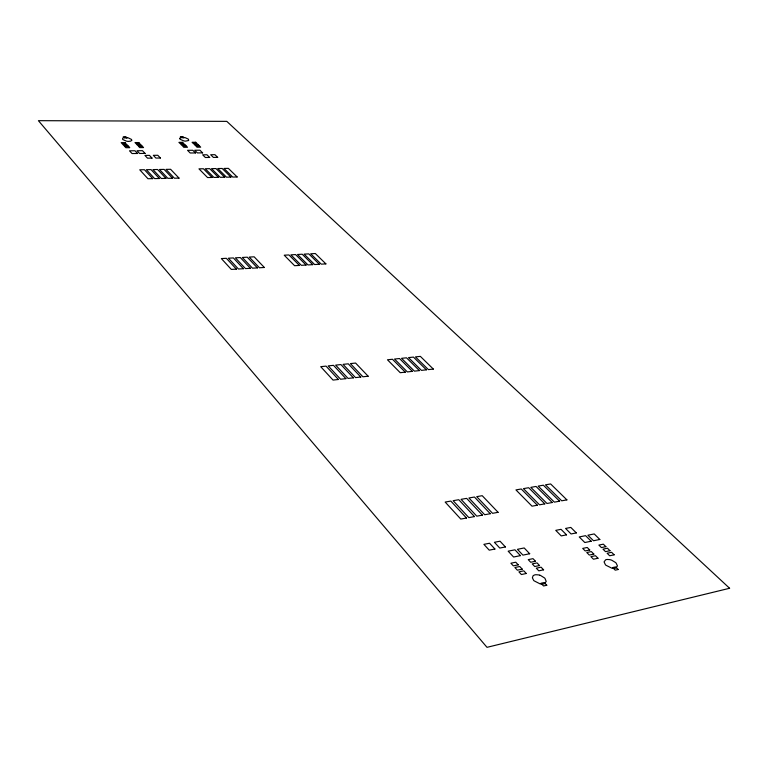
<?xml version="1.0" encoding="UTF-8"?>
<svg xmlns="http://www.w3.org/2000/svg" width="768" height="768" viewBox="0 0 768 768"><rect width="100%" height="100%" fill="white"/><g stroke="black" fill="none" stroke-linecap="round" stroke-linejoin="round"><path stroke-width="1.15" d="M607.258 559.45L609.667 559.613A7.258 3.85 23.5 0 1 610.435 559.795L610.954 559.949A7.267 3.859 23.5 0 1 611.731 560.208L615.581 562.541A5.136 2.726 23.5 0 1 616.09 563.04L617.462 565.91L615.878 568.013A5.194 2.755 23.5 0 1 615.139 568.243A5.136 2.726 23.5 0 1 614.525 568.349L614.294 568.368A5.328 2.832 23.5 0 1 613.603 568.387L612.634 568.32A8.822 4.675 23.5 0 1 611.875 568.195L605.923 565.248A5.146 2.736 23.5 0 1 605.414 564.739L604.061 561.859L605.683 559.786A5.242 2.784 23.4 0 1 607.085 559.488M539.818 575.232L539.29 575.069A7.45 4.176 22.5 0 0 538.483 574.886L535.968 574.714A5.318 2.976 22.5 0 0 535.066 574.838A5.251 2.947 22.4 0 0 534.461 575.002L533.443 575.51A11.338 6.355 22.6 0 0 533.059 575.846L532.387 577.776L533.597 580.291A5.28 2.957 22.5 0 0 534.096 580.829L540.154 583.91A9.053 5.069 22.5 0 0 540.941 584.026L541.958 584.093A5.462 3.062 22.5 0 0 542.688 584.074A5.395 3.024 22.6 0 0 543.59 583.949A5.328 2.986 22.6 0 0 544.387 583.699L546.23 581.472L545.002 578.467A5.27 2.947 22.5 0 0 544.502 577.93L540.614 575.501A7.45 4.176 22.5 0 0 539.798 575.213M179.664 138.394L179.99 139.114A3.36 1.248 11.7 0 0 180.221 139.344L183.763 140.88A5.75 2.131 11.7 0 0 184.291 140.986L184.992 141.082A3.466 1.286 11.7 0 0 185.51 141.13L188.563 140.525A4.627 1.718 11.7 0 0 188.698 140.352L188.448 139.306A3.36 1.248 11.7 0 0 188.227 139.085L185.213 137.674A4.733 1.757 11.7 0 0 184.694 137.549L181.248 137.357L179.674 138.326M131.75 140.198L130.771 141.158L128.218 141.389A3.571 1.344 10.8 0 1 127.68 141.341L126.95 141.245A5.914 2.227 10.8 0 1 126.413 141.139L122.842 139.555A3.456 1.306 10.8 0 1 122.63 139.325C121.747 136.819 126.259 137.395 127.699 137.731A4.867 1.834 10.8 0 1 128.227 137.856L131.251 139.296A3.456 1.306 10.8 0 1 131.472 139.526L131.75 140.198M729.6 588.269L486.998 647.328L38.4 120.672L226.79 121.363L729.6 588.269M546.778 585.254L543.533 585.965L540.989 583.248L544.234 582.538L546.778 585.254M618.25 569.501L615.226 570.163L612.624 567.571L615.648 566.918L618.25 569.501M526.272 573.494L521.395 574.541L518.909 571.853L523.786 570.826L526.272 573.494M543.59 569.818L538.79 570.835L536.294 568.186L541.085 567.178L543.59 569.818M597.994 558.25L593.443 559.219L590.899 556.666L595.45 555.706L597.994 558.25M614.141 554.813L609.667 555.773L607.114 553.238L611.587 552.298L614.141 554.813M522.23 569.155L517.354 570.182L514.886 567.514L519.754 566.506L522.23 569.155M539.52 565.526L534.73 566.534L532.243 563.894L537.034 562.896L539.52 565.526M593.856 554.102L589.306 555.062L586.781 552.518L591.322 551.578L593.856 554.102M609.984 550.714L605.51 551.654L602.976 549.139L607.45 548.208L609.984 550.714M518.218 564.854L513.35 565.862L510.902 563.222L515.77 562.214L518.218 564.854M535.488 561.264L530.707 562.262L528.24 559.642L533.021 558.662L535.488 561.264M589.747 550.003L585.216 550.944L582.701 548.419L587.242 547.478L589.747 550.003M605.866 546.653L601.402 547.584L598.877 545.078L603.341 544.166L605.866 546.653M520.426 555.629L513.6 557.021L508.147 551.174L514.963 549.811L520.426 555.629M529.68 553.747L522.912 555.12L517.44 549.312L524.198 547.958L529.68 553.747M591.187 541.229L584.813 542.525L579.226 536.947L585.59 535.67L591.187 541.229M599.827 539.472L593.501 540.758L587.904 535.21L594.221 533.942L599.827 539.472M494.918 549.024L489.226 550.157L483.888 544.349L489.562 543.245L494.918 549.024M505.402 546.95L499.766 548.064L494.41 542.294L500.026 541.2L505.402 546.95M566.534 534.854L561.226 535.91L555.744 530.362L561.043 529.325L566.534 534.854M576.326 532.915L571.066 533.962L565.565 528.442L570.816 527.424L576.326 532.915M466.502 518.026L460.781 519.062L445.162 502.061L450.835 501.082L466.502 518.026M474.49 516.586L468.816 517.603L453.139 500.688L458.774 499.718L474.49 516.586M482.419 515.146L476.784 516.163L461.059 499.334L466.646 498.374L482.419 515.146M490.272 513.725L484.685 514.733L468.902 497.981L474.461 497.03L490.272 513.725M498.086 512.314L492.538 513.322L476.707 496.646L482.218 495.696L498.086 512.314M537.35 505.21L532.013 506.179L515.942 489.907L521.251 488.995L537.35 505.21M544.819 503.866L539.52 504.826L523.411 488.63L528.682 487.718L544.819 503.866M552.24 502.522L546.97 503.472L530.822 487.354L536.054 486.451L552.24 502.522M559.584 501.197L554.362 502.138L538.166 486.096L543.37 485.203L559.584 501.197M566.899 499.872L561.706 500.813L545.482 484.838L550.637 483.955L566.899 499.872M338.4 379.478L333.024 380.074L320.707 366.672L326.045 366.115L338.4 379.478M345.917 378.653L340.579 379.238L328.205 365.894L333.504 365.347L345.917 378.653M353.376 377.837L348.077 378.422L335.654 365.126L340.925 364.579L353.376 377.837M360.787 377.021L355.517 377.606L343.046 364.358L348.278 363.821L360.787 377.021M368.15 376.214L362.918 376.79L350.4 363.6L355.594 363.062L368.15 376.214M405.283 372.144L400.224 372.701L387.466 359.779L392.486 359.261L405.283 372.144M412.358 371.366L407.338 371.923L394.531 359.05L399.523 358.531L412.358 371.366M419.395 370.598L414.403 371.146L401.549 358.32L406.522 357.811L419.395 370.598M426.374 369.83L421.411 370.378L408.518 357.6L413.453 357.091L426.374 369.83M433.325 369.072L428.39 369.61L415.459 356.89L420.365 356.381L433.325 369.072M236.362 269.126L231.312 269.414L221.357 258.576L226.358 258.307L236.362 269.126M243.418 268.704L238.406 269.002L228.394 258.202L233.376 257.933L243.418 268.704M250.445 268.301L245.453 268.589L235.392 257.827L240.346 257.558L250.445 268.301M257.405 267.888L252.451 268.176L242.342 257.453L247.267 257.184L257.405 267.888M264.346 267.485L259.421 267.773L249.264 257.078L254.16 256.819L264.346 267.485M299.376 265.43L294.595 265.709L284.208 255.197L288.96 254.947L299.376 265.43M306.067 265.046L301.315 265.315L290.89 254.842L295.613 254.582L306.067 265.046M312.72 264.653L307.987 264.931L297.523 254.486L302.227 254.227L312.72 264.653M319.325 264.269L314.621 264.538L304.118 254.131L308.794 253.882L319.325 264.269M325.901 263.885L321.226 264.154L310.685 253.776L315.322 253.526L325.901 263.885M152.698 178.637L147.955 178.733L139.738 169.795L144.451 169.718L152.698 178.637M159.341 178.512L154.618 178.598L146.362 169.69L151.046 169.613L159.341 178.512M165.936 178.378L161.251 178.474L152.947 169.584L157.603 169.507L165.936 178.378M172.493 178.243L167.837 178.339L159.485 169.478L164.122 169.402L172.493 178.243M179.03 178.118L174.394 178.214L165.994 169.373L170.611 169.296L179.03 178.118M212.064 177.466L207.552 177.552L198.95 168.845L203.434 168.768L212.064 177.466M218.39 177.341L213.898 177.427L205.258 168.739L209.712 168.672L218.39 177.341M224.678 177.216L220.205 177.302L211.526 168.643L215.971 168.566L224.678 177.216M230.918 177.091L226.483 177.178L217.757 168.538L222.173 168.47L230.918 177.091M237.149 176.966L232.723 177.062L223.968 168.442L228.365 168.365L237.149 176.966M152.035 158.112L147.504 158.16L144.922 155.414L149.443 155.366L152.035 158.112M160.397 158.016L155.904 158.064L153.302 155.328L157.786 155.28L160.397 158.016M209.674 157.45L205.363 157.507L202.656 154.819L206.966 154.781L209.674 157.45M217.661 157.363L213.37 157.411L210.653 154.742L214.934 154.694L217.661 157.363M137.549 153.485L132.029 153.533L129.494 150.806L135.005 150.758L137.549 153.485M145.056 153.408L139.555 153.466L137.011 150.739L142.493 150.691L145.056 153.408M195.456 152.938L190.186 152.986L187.536 150.317L192.797 150.278L195.456 152.938M202.608 152.87L197.376 152.918L194.707 150.259L199.939 150.211L202.608 152.87M127.939 145.738L124.061 145.766L122.957 144.566L126.835 144.547L127.939 145.738M141.744 145.651L137.914 145.68L136.79 144.49L140.621 144.47L141.744 145.651M185.616 145.373L181.92 145.402L180.758 144.23L184.454 144.211L185.616 145.373M198.797 145.296L195.13 145.315L193.968 144.154L197.616 144.134L198.797 145.296M128.64 146.486L124.762 146.515L125.875 147.715L129.754 147.686L128.64 146.486M142.454 146.4L138.614 146.419L139.738 147.61L143.578 147.59L142.454 146.4M186.346 146.102L182.65 146.131L183.811 147.302L187.517 147.274L186.346 146.102M199.526 146.016L195.869 146.045L197.04 147.206L200.707 147.178L199.526 146.016M125.03 142.618L121.162 142.637L122.266 143.827L126.134 143.798L125.03 142.618M138.806 142.55L134.986 142.57L136.099 143.75L139.92 143.722L138.806 142.55M182.573 142.33L178.886 142.349L180.038 143.501L183.725 143.482L182.573 142.33M195.715 142.262L192.067 142.282L193.229 143.434L196.886 143.414L195.715 142.262M126.902 137.904L124.349 137.904L123.254 136.742L125.808 136.733L126.902 137.904M183.955 137.722L181.517 137.731L180.374 136.589L182.803 136.579L183.955 137.722"/></g></svg>
